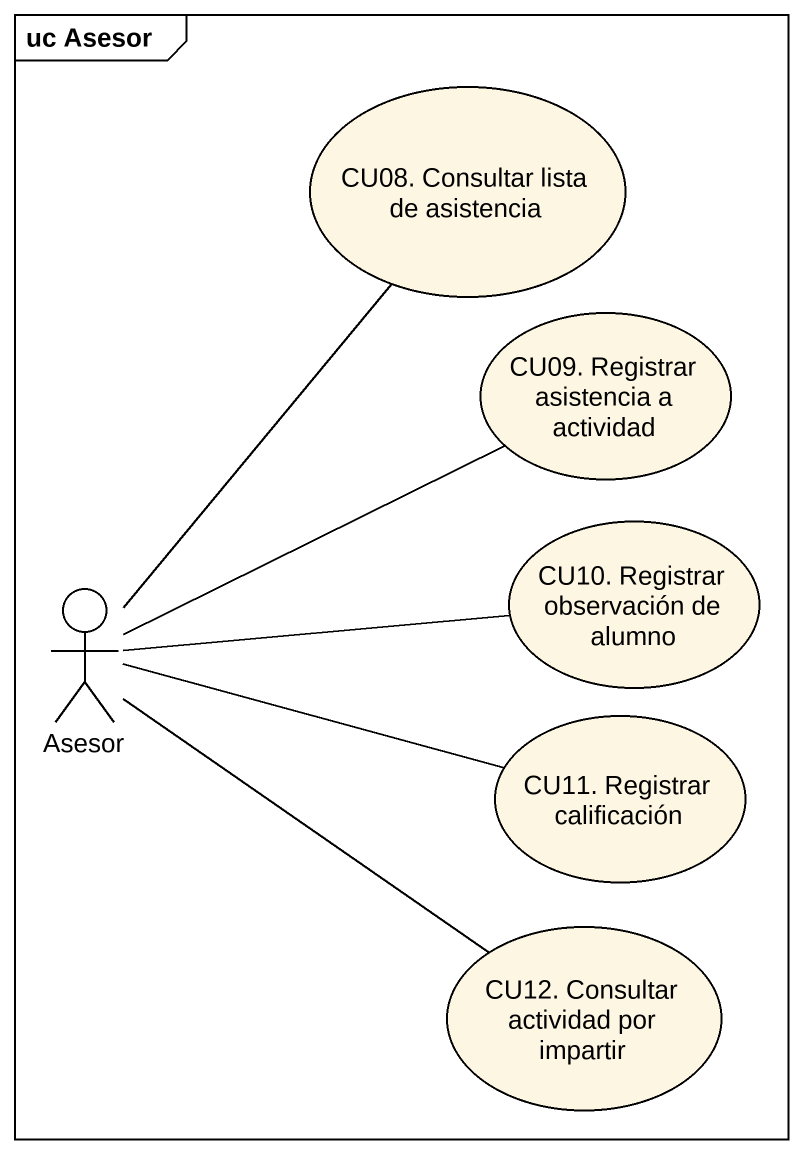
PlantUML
@startuml
mainframe uc Asesor
usecase "CU08. Consultar lista de asistencia" as CU08_Consultar_lista_de
usecase "CU09. Registrar asistencia a actividad" as CU09_Registrar_asistencia_a
actor Asesor
usecase "CU10. Registrar observación de alumno" as CU10_Registrar_observación
usecase "CU11. Registrar calificación" as CU11_Registrar_calificación
usecase "CU12. Consultar actividad por impartir" as CU12_Consultar_actividad
CU08_Consultar_lista_de -- Asesor
CU09_Registrar_asistencia_a -left- Asesor
CU10_Registrar_observación -left- Asesor
CU11_Registrar_calificación -left- Asesor
CU12_Consultar_actividad -up- Asesor
@enduml
